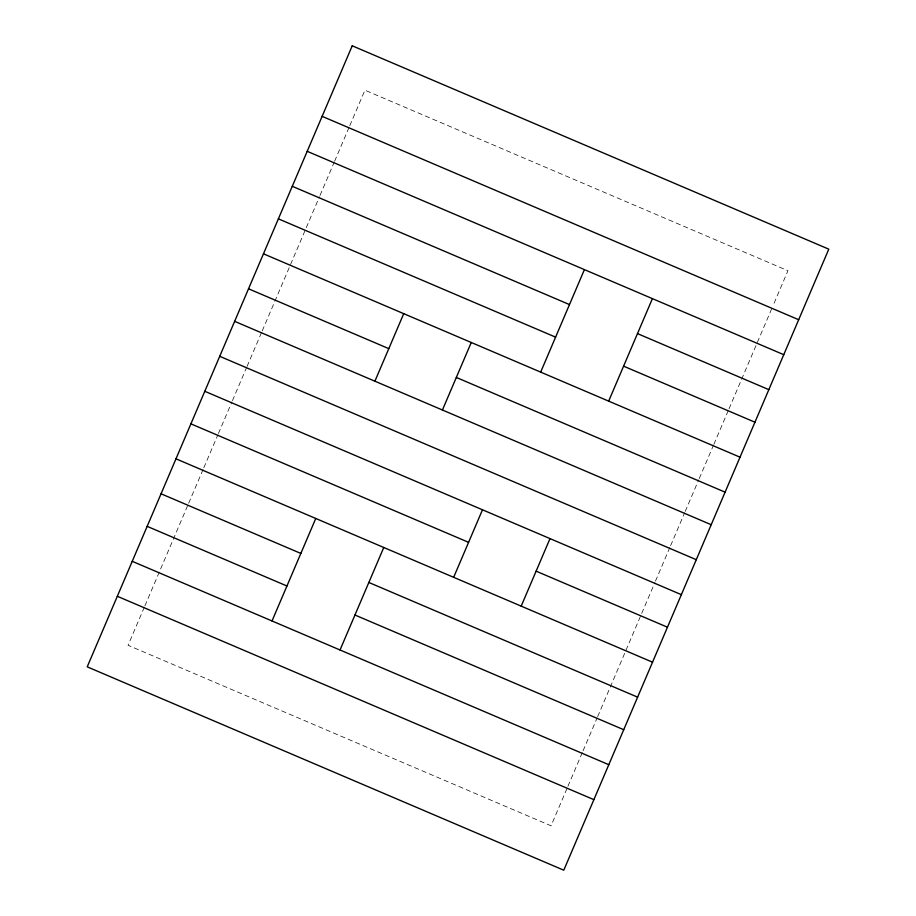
<?xml version="1.0" encoding="UTF-8"?>
<svg xmlns="http://www.w3.org/2000/svg" width="916" height="916" viewBox="0 0 916 916"><rect width="100%" height="100%" fill="white"/><g stroke="black" fill="none" stroke-linecap="round" stroke-linejoin="round"><path stroke-width="0.69" stroke-dasharray="4.58 3.44" d="M144.339 607.148L128.057 645.288L551.066 825.808L567.347 787.657M144.9 605.831L188.112 504.544M188.673 503.228L203.272 469.026M203.833 467.71L217.871 434.825M218.432 433.508L231.897 401.941M232.458 400.624L246.496 367.74M247.057 366.423L261.655 332.222M262.216 330.916L319.466 196.745M320.028 195.429L334.065 162.544M334.626 161.227L349.214 127.026M349.775 125.71L364.934 90.192L787.943 270.712L772.795 306.23M567.909 786.34L582.496 752.139M583.057 750.822L597.095 717.938M597.656 716.633L654.906 582.462M655.467 581.145L670.065 546.944M670.627 545.627L684.664 512.742M685.225 511.426L698.69 479.858M699.252 478.541L713.289 445.657M713.85 444.34L728.449 410.139M729.01 408.822L772.222 307.536"/><path stroke-width="1.37" d="M272.018 620.968L315.768 518.467M374.907 381.205L403.716 313.673M340.031 649.994L383.77 547.493M442.428 410.013L471.248 342.492M540.669 372.114L584.408 269.613M453.66 577.309L482.48 509.788M521.193 606.129L550.012 538.597M608.671 401.128L652.41 298.627M322.123 116.343L798.683 319.718M307.204 151.312L783.764 354.687M292.273 186.291L569.489 304.581M637.49 333.607L768.845 389.655M278.384 218.844L555.588 337.145M623.59 366.16L754.944 422.207M263.464 253.812L740.025 457.187M248.534 288.792L388.796 348.641M456.328 377.461L725.094 492.155M234.645 321.344L711.205 524.708M219.714 356.313L696.286 559.687M204.795 391.292L681.355 594.656M190.906 423.845L468.58 542.341M536.112 571.16L667.466 627.208M175.975 458.813L652.535 662.188M161.056 493.793L300.837 553.436M368.839 582.462L637.616 697.156M147.155 526.345L286.948 586M354.95 615.014L623.727 729.708M132.236 561.313L608.797 764.688M117.317 596.282L593.877 799.657M352.225 45.8L87.215 666.837L563.775 870.2L828.785 249.163L352.225 45.8"/></g></svg>
